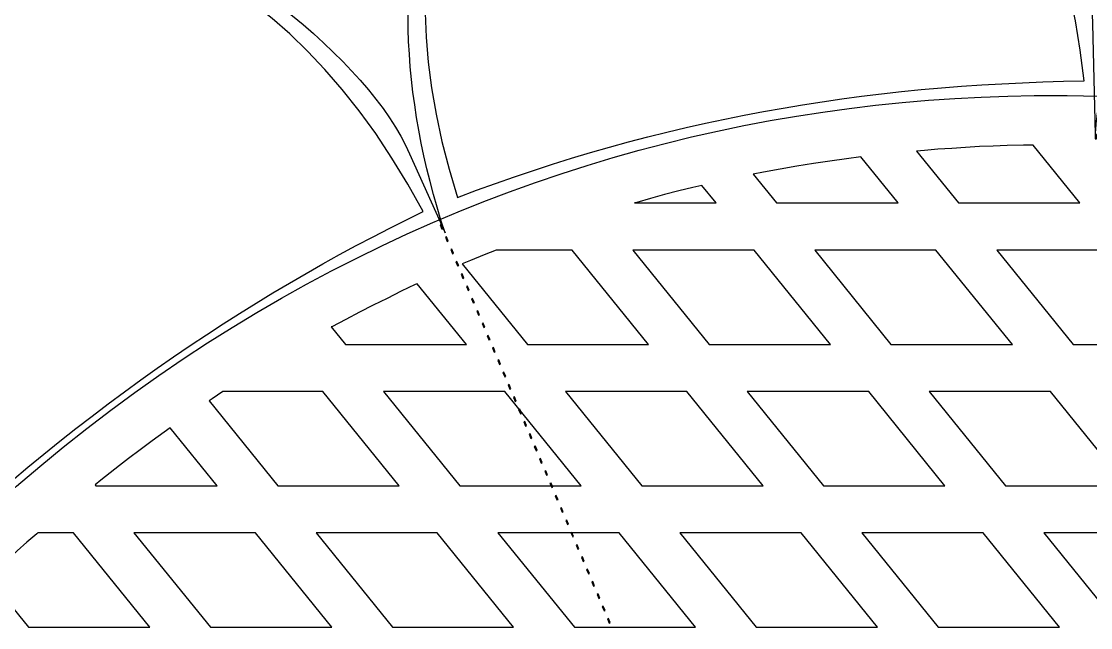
# Model space of a CAD drawing. Header units: centimetres. Extents: x -11 to 11.2, y -5 to 6.1.
# Drawn here: x -5.39 to 0.01, y 0.01 to 3.07 of the extents above; entities that cross this region are included whole.
import ezdxf

# ---------------------------------------------------------------- set-up
doc = ezdxf.new("R2010")
doc.units = ezdxf.units.CM
doc.header["$MEASUREMENT"] = 0
doc.layers.add('Layer 1', color=7, linetype='Continuous')

msp = doc.modelspace()

# ---------------------------------------------------------------- linework, layer by layer
at = {"layer": 'Layer 1', "color": 203, "lineweight": 25}
msp.add_open_spline([(-3.18526, 2.1798), (-4.17597, 5.26934), (-0.38579, 6.13162), (-0.01986, 2.76819), (-0.01986, 2.76819), (-1.13674, 2.7517), (-2.16607, 2.56863), (-3.18526, 2.1798)], degree=3, knots=[0, 0, 0, 0, 0.3333333, 0.3333333, 0.3333333, 0.3333333, 1, 1, 1, 1], dxfattribs=at)
at = {"layer": 'Layer 1', "color": 254, "lineweight": 25}
for points, knots in [([(6.70414, 4.2662), (6.36457, 4.47366), (5.92823, 4.40063), (5.71651, 4.05397), (5.71651, 4.05397), (5.64777, 3.94152), (5.56436, 3.77017), (5.55936, 3.64777), (5.55936, 3.64777), (4.44658, 3.66586), (3.8235, 3.14885), (3.44011, 2.14428), (3.44011, 2.14428), (3.44011, 2.14428), (3.50599, 2.30655), (3.50599, 2.30655), (3.50599, 2.30655), (3.75529, 3.30924), (3.77407, 4.30949), (2.60348, 4.84417), (2.60348, 4.84417), (1.11493, 5.36432), (0.24008, 4.10277), (0.04164, 2.55259), (0.04164, 2.55259), (0.04164, 2.55259), (0.0418, 2.54299), (0.0418, 2.54299), (0.0418, 2.54299), (0.0418, 2.54299), (0.0409, 2.54294), (0.0409, 2.54294), (0.0409, 2.54294), (0.03963, 2.52794), (0.03852, 2.51296), (0.03741, 2.49807), (0.03741, 2.49807), (0.03741, 2.49807), (0.04238, 2.49812), (0.04238, 2.49812), (0.04238, 2.49812), (0.04238, 2.49812), (0.04259, 2.47547), (0.04259, 2.47547), (0.04259, 2.47547), (0.04259, 2.47547), (0.03698, 2.47542), (0.03698, 2.47542), (0.03698, 2.47542), (0.03698, 2.47542), (0.03677, 2.49802), (0.03677, 2.49802), (0.03677, 2.49802), (0.03677, 2.49802), (0.02209, 3.05708), (0.02209, 3.05708), (0.02209, 3.05708), (0.0231, 3.55958), (-0.47951, 4.48932), (-0.93784, 4.71139), (-0.93784, 4.71139), (-1.18615, 4.86347), (-1.48227, 4.96169), (-1.823, 4.98317), (-1.823, 4.98317), (-3.37228, 4.86544), (-3.7012, 3.37391), (-3.24873, 2.00105), (-3.24873, 2.00105), (-3.24873, 2.00105), (-3.42857, 2.39943), (-3.42857, 2.39943), (-3.42857, 2.39943), (-3.62225, 2.86314), (-4.44573, 3.52568), (-4.95426, 3.55293), (-4.95426, 3.55293), (-5.1319, 3.58013), (-5.31822, 3.58132), (-5.51076, 3.55192), (-5.51076, 3.55192), (-5.49523, 3.81148), (-5.61715, 4.06878), (-5.85067, 4.21153), (-5.85067, 4.21153), (-6.19029, 4.41896), (-6.63781, 4.30599), (-6.84953, 3.95933), (-6.84953, 3.95933), (-7.06128, 3.61275), (-6.95751, 3.16299), (-6.61794, 2.95558), (-6.61794, 2.95558), (-6.59556, 2.9419), (-6.57264, 2.92976), (-6.54941, 2.91883), (-6.54941, 2.91883), (-6.69133, 2.68952), (-6.76108, 2.41832), (-6.76891, 2.13347), (-6.76891, 2.13347), (-6.86442, 1.41812), (-6.53367, 0.79362), (-6.13132, 0.27866), (-6.13132, 0.27866), (-6.13132, 0.27866), (-6.1268, 0.27395), (-6.1268, 0.27395), (-6.1268, 0.27395), (-6.1268, 0.27395), (-6.12728, 0.27347), (-6.12728, 0.27347), (-6.12728, 0.27347), (-6.08772, 0.22288), (-6.04738, 0.1734), (-6.00679, 0.12499), (-6.00679, 0.12499), (-6.00679, 0.12499), (-6.36259, 0.46319), (-6.36259, 0.46319), (-6.36259, 0.46319), (-6.71689, 0.81959), (-7.72937, 1.12267), (-8.21065, 0.95603), (-8.21065, 0.95603), (-10.20234, 0.417), (-9.60162, -1.94682), (-7.94776, -2.5851), (-7.94776, -2.5851), (-7.94776, -2.5851), (-4.30815, -4.07547), (-4.30815, -4.07547), (-4.30815, -4.07547), (-4.30815, -4.07547), (-3.25302, -2.57777), (-3.25302, -2.57777), (-3.25302, -2.57777), (-3.25302, -2.57777), (-3.24693, -2.5833), (-3.24693, -2.5833), (-3.24693, -2.5833), (-3.24693, -2.5833), (-3.24926, -2.57941), (-3.24926, -2.57941), (-3.24926, -2.57941), (-3.24926, -2.57941), (-3.23042, -2.56742), (-3.23042, -2.56742), (-3.23042, -2.56742), (-3.23042, -2.56742), (-3.22735, -2.57216), (-3.22735, -2.57216), (-3.22735, -2.57216), (-3.22735, -2.57216), (-3.23643, -2.57798), (-3.23643, -2.57798), (-3.23643, -2.57798), (-3.23643, -2.57798), (-3.22429, -2.59012), (-3.22429, -2.59012), (-3.22429, -2.59012), (-3.22429, -2.59012), (-3.22842, -2.59417), (-3.22842, -2.59417), (-3.22842, -2.59417), (-3.22842, -2.59417), (-3.24146, -2.58107), (-3.24146, -2.58107), (-3.24146, -2.58107), (-3.24146, -2.58107), (-3.2462, -2.58414), (-3.2462, -2.58414), (-3.2462, -2.58414), (-3.2462, -2.58414), (-3.13695, -2.68553), (-3.13695, -2.68553), (-3.13695, -2.68553), (-3.13695, -2.68553), (-3.14872, -2.67381), (-3.14872, -2.67381), (-3.14872, -2.67381), (-3.14872, -2.67381), (-3.14462, -2.66974), (-3.14462, -2.66974), (-3.14462, -2.66974), (-3.14462, -2.66974), (-3.12872, -2.68564), (-3.12872, -2.68564), (-3.12872, -2.68564), (-3.12872, -2.68564), (-3.13264, -2.68966), (-3.13264, -2.68966), (-3.13264, -2.68966), (-3.13264, -2.68966), (-3.09962, -2.72033), (-3.09962, -2.72033), (-3.09962, -2.72033), (-3.09962, -2.72033), (-3.09684, -2.71747), (-3.09684, -2.71747), (-3.09684, -2.71747), (-3.09684, -2.71747), (-3.08083, -2.73348), (-3.08083, -2.73348), (-3.08083, -2.73348), (-3.08083, -2.73348), (-3.083, -2.73565), (-3.083, -2.73565), (-3.083, -2.73565), (-3.083, -2.73565), (-3.04998, -2.76632), (-3.04998, -2.76632), (-3.04998, -2.76632), (-3.04998, -2.76632), (-3.04892, -2.76531), (-3.04892, -2.76531), (-3.04892, -2.76531), (-3.04892, -2.76531), (-3.03304, -2.78121), (-3.03304, -2.78121), (-3.03304, -2.78121), (-3.03304, -2.78121), (-3.03357, -2.78169), (-3.03357, -2.78169), (-3.03357, -2.78169), (-3.03357, -2.78169), (-2.53898, -3.24122), (-2.53898, -3.24122), (-2.53898, -3.24122), (-2.53898, -3.24122), (-2.55438, -3.25633), (-2.55438, -3.25633), (-2.55438, -3.25633), (-2.55438, -3.25633), (-2.49895, -3.31271), (-2.49895, -3.31271), (-2.49895, -3.31271), (-2.49895, -3.31271), (-2.51953, -3.32279), (-2.51953, -3.32279), (-2.51953, -3.32279), (-2.51953, -3.32279), (-2.65026, -3.78327), (-2.65026, -3.78327), (-2.65026, -3.78327), (-2.65026, -3.78327), (-1.77123, -4.68407), (-1.77123, -4.68407), (-1.77123, -4.68407), (-1.77123, -4.68407), (-1.22002, -4.61163), (-1.22002, -4.61163), (-1.22002, -4.61163), (-1.22002, -4.61163), (-1.18523, -4.65661), (-1.18523, -4.65661), (-1.18523, -4.65661), (-1.18523, -4.65661), (-1.1769, -4.6551), (-1.1769, -4.6551), (-1.1769, -4.6551), (-1.1769, -4.6551), (-1.14901, -4.68344), (-1.14901, -4.68344), (-1.14901, -4.68344), (-1.14901, -4.68344), (-1.14385, -4.67839), (-1.14385, -4.67839), (-1.14385, -4.67839), (-1.14385, -4.67839), (-0.71726, -4.98308), (-0.71726, -4.98308), (-0.71726, -4.98308), (-0.71726, -4.98308), (0.22564, -4.8411), (0.22564, -4.8411), (0.22564, -4.8411), (0.22564, -4.8411), (0.47935, -4.38628), (0.47935, -4.38628), (0.47935, -4.38628), (0.47935, -4.38628), (0.49287, -4.39287), (0.49287, -4.39287), (0.49287, -4.39287), (0.49287, -4.39287), (0.50621, -4.36556), (0.50621, -4.36556), (0.50621, -4.36556), (0.50621, -4.36556), (0.54211, -4.35945), (0.54211, -4.35945), (0.54211, -4.35945), (0.54211, -4.35945), (0.55058, -4.33754), (0.55058, -4.33754), (0.55058, -4.33754), (0.55058, -4.33754), (0.56262, -4.3445), (0.56262, -4.3445), (0.56262, -4.3445), (0.56262, -4.3445), (0.56151, -4.33892), (0.56151, -4.33892), (0.56151, -4.33892), (0.56151, -4.33892), (1.07769, -4.20152), (1.07769, -4.20152), (1.07769, -4.20152), (1.07769, -4.20152), (1.6185, -3.11371), (1.6185, -3.11371), (1.6185, -3.11371), (1.6185, -3.11371), (1.40117, -2.70437), (1.40117, -2.70437), (1.40117, -2.70437), (1.40117, -2.70437), (1.38754, -2.64098), (1.38754, -2.64098), (1.38754, -2.64098), (1.38754, -2.64098), (1.39106, -2.63754), (1.39106, -2.63754), (1.39106, -2.63754), (1.39106, -2.63754), (1.38744, -2.63368), (1.38744, -2.63368), (1.38744, -2.63368), (1.38744, -2.63368), (1.38458, -2.6394), (1.38458, -2.6394), (1.38458, -2.6394), (1.38458, -2.6394), (1.37961, -2.63675), (1.37961, -2.63675), (1.37961, -2.63675), (1.37961, -2.63675), (1.38321, -2.62947), (1.38321, -2.62947), (1.38321, -2.62947), (1.38321, -2.62947), (1.36943, -2.61526), (1.36943, -2.61526), (1.36943, -2.61526), (1.36943, -2.61526), (1.36795, -2.61664), (1.36795, -2.61664), (1.36795, -2.61664), (1.36795, -2.61664), (1.35287, -2.60084), (1.35287, -2.60084), (1.35287, -2.60084), (1.35287, -2.60084), (1.35692, -2.59687), (1.35692, -2.59687), (1.35692, -2.59687), (1.35692, -2.59687), (1.36822, -2.60875), (1.36822, -2.60875), (1.36822, -2.60875), (1.36822, -2.60875), (1.37521, -2.59465), (1.37521, -2.59465), (1.37521, -2.59465), (1.37521, -2.59465), (1.37013, -2.59219), (1.37013, -2.59219), (1.37013, -2.59219), (1.37013, -2.59219), (1.83368, -1.71994), (1.83368, -1.71994), (1.83368, -1.71994), (1.83368, -1.71994), (1.84043, -1.7247), (1.84043, -1.7247), (1.84043, -1.7247), (1.84043, -1.7247), (1.84101, -1.72338), (1.84101, -1.72338), (1.84101, -1.72338), (1.84101, -1.72338), (1.84609, -1.72587), (1.84609, -1.72587), (1.84609, -1.72587), (1.84609, -1.72587), (1.84508, -1.72793), (1.84508, -1.72793), (1.84508, -1.72793), (1.84508, -1.72793), (3.29801, -2.75306), (3.29801, -2.75306), (3.29801, -2.75306), (3.29801, -2.75306), (4.26318, -4.29714), (4.26318, -4.29714), (4.26318, -4.29714), (4.26318, -4.29714), (4.29273, -4.28515), (4.29273, -4.28515), (4.29273, -4.28515), (4.29273, -4.28515), (4.30072, -4.30383), (4.30072, -4.30383), (4.30072, -4.30383), (4.30072, -4.30383), (4.71426, -4.64721), (4.71426, -4.64721), (4.71426, -4.64721), (4.71426, -4.64721), (7.34234, -3.54064), (7.34234, -3.54064), (7.34234, -3.54064), (7.34234, -3.54064), (7.39325, -3.00356), (7.39325, -3.00356), (7.39325, -3.00356), (7.39325, -3.00356), (7.37296, -3.01242), (7.37296, -3.01242), (7.37296, -3.01242), (7.37296, -3.01242), (7.37079, -3.00718), (7.37079, -3.00718), (7.37079, -3.00718), (7.37079, -3.00718), (7.39145, -2.99837), (7.39145, -2.99837), (7.39145, -2.99837), (7.39145, -2.99837), (7.39341, -3.00266), (7.39341, -3.00266), (7.39341, -3.00266), (7.39341, -3.00266), (7.3942, -2.99425), (7.3942, -2.99425), (7.3942, -2.99425), (7.3942, -2.99425), (8.2719, -2.61013), (8.2719, -2.61013), (8.2719, -2.61013), (8.73783, -2.42191), (9.62601, -1.48615), (9.67119, -0.90593), (9.67119, -0.90593), (9.85783, 1.38127), (7.51488, 1.58664), (6.06217, 0.02234), (6.06217, 0.02234), (6.06217, 0.02234), (6.36332, 0.33873), (6.36332, 0.33873), (6.36332, 0.33873), (6.98683, 1.22672), (7.1268, 2.21068), (6.62866, 2.94551), (6.62866, 2.94551), (6.72169, 3.0047), (6.80321, 3.08577), (6.86477, 3.18655), (6.86477, 3.18655), (7.13658, 3.59922), (7.04371, 4.05877), (6.70414, 4.2662)], [0, 0, 0, 0, 0.008547, 0.008547, 0.008547, 0.008547, 0.017094, 0.017094, 0.017094, 0.017094, 0.025641, 0.025641, 0.025641, 0.025641, 0.034188, 0.034188, 0.034188, 0.034188, 0.042735, 0.042735, 0.042735, 0.042735, 0.0512821, 0.0512821, 0.0512821, 0.0512821, 0.0598291, 0.0598291, 0.0598291, 0.0598291, 0.0683761, 0.0683761, 0.0683761, 0.0683761, 0.0769231, 0.0769231, 0.0769231, 0.0769231, 0.0854701, 0.0854701, 0.0854701, 0.0854701, 0.0940171, 0.0940171, 0.0940171, 0.0940171, 0.1025641, 0.1025641, 0.1025641, 0.1025641, 0.1111111, 0.1111111, 0.1111111, 0.1111111, 0.1196581, 0.1196581, 0.1196581, 0.1196581, 0.1282051, 0.1282051, 0.1282051, 0.1282051, 0.1367521, 0.1367521, 0.1367521, 0.1367521, 0.1452991, 0.1452991, 0.1452991, 0.1452991, 0.1538462, 0.1538462, 0.1538462, 0.1538462, 0.1623932, 0.1623932, 0.1623932, 0.1623932, 0.1709402, 0.1709402, 0.1709402, 0.1709402, 0.1794872, 0.1794872, 0.1794872, 0.1794872, 0.1880342, 0.1880342, 0.1880342, 0.1880342, 0.1965812, 0.1965812, 0.1965812, 0.1965812, 0.2051282, 0.2051282, 0.2051282, 0.2051282, 0.2136752, 0.2136752, 0.2136752, 0.2136752, 0.2222222, 0.2222222, 0.2222222, 0.2222222, 0.2307692, 0.2307692, 0.2307692, 0.2307692, 0.2393162, 0.2393162, 0.2393162, 0.2393162, 0.2478632, 0.2478632, 0.2478632, 0.2478632, 0.2564103, 0.2564103, 0.2564103, 0.2564103, 0.2649573, 0.2649573, 0.2649573, 0.2649573, 0.2735043, 0.2735043, 0.2735043, 0.2735043, 0.2820513, 0.2820513, 0.2820513, 0.2820513, 0.2905983, 0.2905983, 0.2905983, 0.2905983, 0.2991453, 0.2991453, 0.2991453, 0.2991453, 0.3076923, 0.3076923, 0.3076923, 0.3076923, 0.3162393, 0.3162393, 0.3162393, 0.3162393, 0.3247863, 0.3247863, 0.3247863, 0.3247863, 0.3333333, 0.3333333, 0.3333333, 0.3333333, 0.3418803, 0.3418803, 0.3418803, 0.3418803, 0.3504274, 0.3504274, 0.3504274, 0.3504274, 0.3589744, 0.3589744, 0.3589744, 0.3589744, 0.3675214, 0.3675214, 0.3675214, 0.3675214, 0.3760684, 0.3760684, 0.3760684, 0.3760684, 0.3846154, 0.3846154, 0.3846154, 0.3846154, 0.3931624, 0.3931624, 0.3931624, 0.3931624, 0.4017094, 0.4017094, 0.4017094, 0.4017094, 0.4102564, 0.4102564, 0.4102564, 0.4102564, 0.4188034, 0.4188034, 0.4188034, 0.4188034, 0.4273504, 0.4273504, 0.4273504, 0.4273504, 0.4358974, 0.4358974, 0.4358974, 0.4358974, 0.4444444, 0.4444444, 0.4444444, 0.4444444, 0.4529915, 0.4529915, 0.4529915, 0.4529915, 0.4615385, 0.4615385, 0.4615385, 0.4615385, 0.4700855, 0.4700855, 0.4700855, 0.4700855, 0.4786325, 0.4786325, 0.4786325, 0.4786325, 0.4871795, 0.4871795, 0.4871795, 0.4871795, 0.4957265, 0.4957265, 0.4957265, 0.4957265, 0.5042735, 0.5042735, 0.5042735, 0.5042735, 0.5128205, 0.5128205, 0.5128205, 0.5128205, 0.5213675, 0.5213675, 0.5213675, 0.5213675, 0.5299145, 0.5299145, 0.5299145, 0.5299145, 0.5384615, 0.5384615, 0.5384615, 0.5384615, 0.5470085, 0.5470085, 0.5470085, 0.5470085, 0.5555556, 0.5555556, 0.5555556, 0.5555556, 0.5641026, 0.5641026, 0.5641026, 0.5641026, 0.5726496, 0.5726496, 0.5726496, 0.5726496, 0.5811966, 0.5811966, 0.5811966, 0.5811966, 0.5897436, 0.5897436, 0.5897436, 0.5897436, 0.5982906, 0.5982906, 0.5982906, 0.5982906, 0.6068376, 0.6068376, 0.6068376, 0.6068376, 0.6153846, 0.6153846, 0.6153846, 0.6153846, 0.6239316, 0.6239316, 0.6239316, 0.6239316, 0.6324786, 0.6324786, 0.6324786, 0.6324786, 0.6410256, 0.6410256, 0.6410256, 0.6410256, 0.6495726, 0.6495726, 0.6495726, 0.6495726, 0.6581197, 0.6581197, 0.6581197, 0.6581197, 0.6666667, 0.6666667, 0.6666667, 0.6666667, 0.6752137, 0.6752137, 0.6752137, 0.6752137, 0.6837607, 0.6837607, 0.6837607, 0.6837607, 0.6923077, 0.6923077, 0.6923077, 0.6923077, 0.7008547, 0.7008547, 0.7008547, 0.7008547, 0.7094017, 0.7094017, 0.7094017, 0.7094017, 0.7179487, 0.7179487, 0.7179487, 0.7179487, 0.7264957, 0.7264957, 0.7264957, 0.7264957, 0.7350427, 0.7350427, 0.7350427, 0.7350427, 0.7435897, 0.7435897, 0.7435897, 0.7435897, 0.7521368, 0.7521368, 0.7521368, 0.7521368, 0.7606838, 0.7606838, 0.7606838, 0.7606838, 0.7692308, 0.7692308, 0.7692308, 0.7692308, 0.7777778, 0.7777778, 0.7777778, 0.7777778, 0.7863248, 0.7863248, 0.7863248, 0.7863248, 0.7948718, 0.7948718, 0.7948718, 0.7948718, 0.8034188, 0.8034188, 0.8034188, 0.8034188, 0.8119658, 0.8119658, 0.8119658, 0.8119658, 0.8205128, 0.8205128, 0.8205128, 0.8205128, 0.8290598, 0.8290598, 0.8290598, 0.8290598, 0.8376068, 0.8376068, 0.8376068, 0.8376068, 0.8461538, 0.8461538, 0.8461538, 0.8461538, 0.8547009, 0.8547009, 0.8547009, 0.8547009, 0.8632479, 0.8632479, 0.8632479, 0.8632479, 0.8717949, 0.8717949, 0.8717949, 0.8717949, 0.8803419, 0.8803419, 0.8803419, 0.8803419, 0.8888889, 0.8888889, 0.8888889, 0.8888889, 0.8974359, 0.8974359, 0.8974359, 0.8974359, 0.9059829, 0.9059829, 0.9059829, 0.9059829, 0.9145299, 0.9145299, 0.9145299, 0.9145299, 0.9230769, 0.9230769, 0.9230769, 0.9230769, 0.9316239, 0.9316239, 0.9316239, 0.9316239, 0.9401709, 0.9401709, 0.9401709, 0.9401709, 0.9487179, 0.9487179, 0.9487179, 0.9487179, 0.957265, 0.957265, 0.957265, 0.957265, 0.965812, 0.965812, 0.965812, 0.965812, 0.974359, 0.974359, 0.974359, 0.974359, 0.982906, 0.982906, 0.982906, 0.982906, 1, 1, 1, 1]), ([(-3.26789, 2.04262), (-3.26789, 2.04262), (-3.25903, 2.02193), (-3.25903, 2.02193), (-3.25903, 2.02193), (-3.25903, 2.02193), (-3.26432, 2.01976), (-3.26432, 2.01976), (-3.26432, 2.01976), (-3.26432, 2.01976), (-3.27313, 2.04045), (-3.27313, 2.04045), (-3.27313, 2.04045), (-3.27313, 2.04045), (-3.26789, 2.04262), (-3.26789, 2.04262)], [0, 0, 0, 0, 0.2, 0.2, 0.2, 0.2, 0.4, 0.4, 0.4, 0.4, 0.6, 0.6, 0.6, 0.6, 1, 1, 1, 1]), ([(-3.24151, 1.98047), (-3.24151, 1.98047), (-3.23273, 1.95967), (-3.23273, 1.95967), (-3.23273, 1.95967), (-3.23273, 1.95967), (-3.23781, 1.95739), (-3.23781, 1.95739), (-3.23781, 1.95739), (-3.23781, 1.95739), (-3.24673, 1.97832), (-3.24673, 1.97832), (-3.24673, 1.97832), (-3.24673, 1.97832), (-3.24151, 1.98047), (-3.24151, 1.98047)], [0, 0, 0, 0, 0.2, 0.2, 0.2, 0.2, 0.4, 0.4, 0.4, 0.4, 0.6, 0.6, 0.6, 0.6, 1, 1, 1, 1]), ([(-3.2151, 1.9184), (-3.2151, 1.9184), (-3.20618, 1.89747), (-3.20618, 1.89747), (-3.20618, 1.89747), (-3.20618, 1.89747), (-3.21139, 1.8953), (-3.21139, 1.8953), (-3.21139, 1.8953), (-3.21139, 1.8953), (-3.22015, 1.91612), (-3.22015, 1.91612), (-3.22015, 1.91612), (-3.22015, 1.91612), (-3.2151, 1.9184), (-3.2151, 1.9184)], [0, 0, 0, 0, 0.2, 0.2, 0.2, 0.2, 0.4, 0.4, 0.4, 0.4, 0.6, 0.6, 0.6, 0.6, 1, 1, 1, 1]), ([(-3.18859, 1.85599), (-3.18859, 1.85599), (-3.17978, 1.83533), (-3.17978, 1.83533), (-3.17978, 1.83533), (-3.17978, 1.83533), (-3.18499, 1.83319), (-3.18499, 1.83319), (-3.18499, 1.83319), (-3.18499, 1.83319), (-3.19388, 1.85383), (-3.19388, 1.85383), (-3.19388, 1.85383), (-3.19388, 1.85383), (-3.18859, 1.85599), (-3.18859, 1.85599)], [0, 0, 0, 0, 0.2, 0.2, 0.2, 0.2, 0.4, 0.4, 0.4, 0.4, 0.6, 0.6, 0.6, 0.6, 1, 1, 1, 1]), ([(-3.16219, 1.79389), (-3.16219, 1.79389), (-3.15349, 1.77309), (-3.15349, 1.77309), (-3.15349, 1.77309), (-3.15349, 1.77309), (-3.15854, 1.77081), (-3.15854, 1.77081), (-3.15854, 1.77081), (-3.15854, 1.77081), (-3.16732, 1.79161), (-3.16732, 1.79161), (-3.16732, 1.79161), (-3.16732, 1.79161), (-3.16219, 1.79389), (-3.16219, 1.79389)], [0, 0, 0, 0, 0.2, 0.2, 0.2, 0.2, 0.4, 0.4, 0.4, 0.4, 0.6, 0.6, 0.6, 0.6, 1, 1, 1, 1]), ([(-3.13589, 1.73163), (-3.13589, 1.73163), (-3.12692, 1.71089), (-3.12692, 1.71089), (-3.12692, 1.71089), (-3.12692, 1.71089), (-3.13216, 1.70872), (-3.13216, 1.70872), (-3.13216, 1.70872), (-3.13216, 1.70872), (-3.14102, 1.72936), (-3.14102, 1.72936), (-3.14102, 1.72936), (-3.14102, 1.72936), (-3.13589, 1.73163), (-3.13589, 1.73163)], [0, 0, 0, 0, 0.2, 0.2, 0.2, 0.2, 0.4, 0.4, 0.4, 0.4, 0.6, 0.6, 0.6, 0.6, 1, 1, 1, 1]), ([(-3.10932, 1.66938), (-3.10932, 1.66938), (-3.10051, 1.64874), (-3.10051, 1.64874), (-3.10051, 1.64874), (-3.10051, 1.64874), (-3.10575, 1.64657), (-3.10575, 1.64657), (-3.10575, 1.64657), (-3.10575, 1.64657), (-3.11461, 1.66721), (-3.11461, 1.66721), (-3.11461, 1.66721), (-3.11461, 1.66721), (-3.10932, 1.66938), (-3.10932, 1.66938)], [0, 0, 0, 0, 0.2, 0.2, 0.2, 0.2, 0.4, 0.4, 0.4, 0.4, 0.6, 0.6, 0.6, 0.6, 1, 1, 1, 1]), ([(-3.08294, 1.60728), (-3.08294, 1.60728), (-3.07421, 1.58648), (-3.07421, 1.58648), (-3.07421, 1.58648), (-3.07421, 1.58648), (-3.07929, 1.5842), (-3.07929, 1.5842), (-3.07929, 1.5842), (-3.07929, 1.5842), (-3.08805, 1.605), (-3.08805, 1.605), (-3.08805, 1.605), (-3.08805, 1.605), (-3.08294, 1.60728), (-3.08294, 1.60728)], [0, 0, 0, 0, 0.2, 0.2, 0.2, 0.2, 0.4, 0.4, 0.4, 0.4, 0.6, 0.6, 0.6, 0.6, 1, 1, 1, 1]), ([(-3.05664, 1.54502), (-3.05664, 1.54502), (-3.04767, 1.52428), (-3.04767, 1.52428), (-3.04767, 1.52428), (-3.04767, 1.52428), (-3.05288, 1.52211), (-3.05288, 1.52211), (-3.05288, 1.52211), (-3.05288, 1.52211), (-3.06169, 1.54277), (-3.06169, 1.54277), (-3.06169, 1.54277), (-3.06169, 1.54277), (-3.05664, 1.54502), (-3.05664, 1.54502)], [0, 0, 0, 0, 0.2, 0.2, 0.2, 0.2, 0.4, 0.4, 0.4, 0.4, 0.6, 0.6, 0.6, 0.6, 1, 1, 1, 1]), ([(-3.03008, 1.48277), (-3.03008, 1.48277), (-3.02138, 1.46197), (-3.02138, 1.46197), (-3.02138, 1.46197), (-3.02138, 1.46197), (-3.02659, 1.4598), (-3.02659, 1.4598), (-3.02659, 1.4598), (-3.02659, 1.4598), (-3.03532, 1.48062), (-3.03532, 1.48062), (-3.03532, 1.48062), (-3.03532, 1.48062), (-3.03008, 1.48277), (-3.03008, 1.48277)], [0, 0, 0, 0, 0.2, 0.2, 0.2, 0.2, 0.4, 0.4, 0.4, 0.4, 0.6, 0.6, 0.6, 0.6, 1, 1, 1, 1]), ([(-3.00367, 1.42069), (-3.00367, 1.42069), (-2.99497, 1.39987), (-2.99497, 1.39987), (-2.99497, 1.39987), (-2.99497, 1.39987), (-3.00005, 1.39759), (-3.00005, 1.39759), (-3.00005, 1.39759), (-3.00005, 1.39759), (-3.00886, 1.41825), (-3.00886, 1.41825), (-3.00886, 1.41825), (-3.00886, 1.41825), (-3.00367, 1.42069), (-3.00367, 1.42069)], [0, 0, 0, 0, 0.2, 0.2, 0.2, 0.2, 0.4, 0.4, 0.4, 0.4, 0.6, 0.6, 0.6, 0.6, 1, 1, 1, 1]), ([(-2.97722, 1.35833), (-2.97722, 1.35833), (-2.96841, 1.33767), (-2.96841, 1.33767), (-2.96841, 1.33767), (-2.96841, 1.33767), (-2.97365, 1.33553), (-2.97365, 1.33553), (-2.97365, 1.33553), (-2.97365, 1.33553), (-2.98246, 1.35617), (-2.98246, 1.35617), (-2.98246, 1.35617), (-2.98246, 1.35617), (-2.97722, 1.35833), (-2.97722, 1.35833)], [0, 0, 0, 0, 0.2, 0.2, 0.2, 0.2, 0.4, 0.4, 0.4, 0.4, 0.6, 0.6, 0.6, 0.6, 1, 1, 1, 1]), ([(-2.95084, 1.29618), (-2.95084, 1.29618), (-2.94211, 1.27538), (-2.94211, 1.27538), (-2.94211, 1.27538), (-2.94211, 1.27538), (-2.94735, 1.27321), (-2.94735, 1.27321), (-2.94735, 1.27321), (-2.94735, 1.27321), (-2.95605, 1.29401), (-2.95605, 1.29401), (-2.95605, 1.29401), (-2.95605, 1.29401), (-2.95084, 1.29618), (-2.95084, 1.29618)], [0, 0, 0, 0, 0.2, 0.2, 0.2, 0.2, 0.4, 0.4, 0.4, 0.4, 0.6, 0.6, 0.6, 0.6, 1, 1, 1, 1]), ([(-2.92454, 1.23392), (-2.92454, 1.23392), (-2.9157, 1.21328), (-2.9157, 1.21328), (-2.9157, 1.21328), (-2.9157, 1.21328), (-2.92078, 1.211), (-2.92078, 1.211), (-2.92078, 1.211), (-2.92078, 1.211), (-2.92959, 1.23164), (-2.92959, 1.23164), (-2.92959, 1.23164), (-2.92959, 1.23164), (-2.92454, 1.23392), (-2.92454, 1.23392)], [0, 0, 0, 0, 0.2, 0.2, 0.2, 0.2, 0.4, 0.4, 0.4, 0.4, 0.6, 0.6, 0.6, 0.6, 1, 1, 1, 1]), ([(-2.89797, 1.17172), (-2.89797, 1.17172), (-2.88916, 1.15103), (-2.88916, 1.15103), (-2.88916, 1.15103), (-2.88916, 1.15103), (-2.89437, 1.14886), (-2.89437, 1.14886), (-2.89437, 1.14886), (-2.89437, 1.14886), (-2.90318, 1.16955), (-2.90318, 1.16955), (-2.90318, 1.16955), (-2.90318, 1.16955), (-2.89797, 1.17172), (-2.89797, 1.17172)], [0, 0, 0, 0, 0.2, 0.2, 0.2, 0.2, 0.4, 0.4, 0.4, 0.4, 0.6, 0.6, 0.6, 0.6, 1, 1, 1, 1]), ([(-2.87157, 1.10957), (-2.87157, 1.10957), (-2.86281, 1.08877), (-2.86281, 1.08877), (-2.86281, 1.08877), (-2.86281, 1.08877), (-2.86808, 1.0866), (-2.86808, 1.0866), (-2.86808, 1.0866), (-2.86808, 1.0866), (-2.87681, 1.1074), (-2.87681, 1.1074), (-2.87681, 1.1074), (-2.87681, 1.1074), (-2.87157, 1.10957), (-2.87157, 1.10957)], [0, 0, 0, 0, 0.2, 0.2, 0.2, 0.2, 0.4, 0.4, 0.4, 0.4, 0.6, 0.6, 0.6, 0.6, 1, 1, 1, 1]), ([(-2.84527, 1.04731), (-2.84527, 1.04731), (-2.83641, 1.02667), (-2.83641, 1.02667), (-2.83641, 1.02667), (-2.83641, 1.02667), (-2.84154, 1.02439), (-2.84154, 1.02439), (-2.84154, 1.02439), (-2.84154, 1.02439), (-2.85035, 1.04505), (-2.85035, 1.04505), (-2.85035, 1.04505), (-2.85035, 1.04505), (-2.84527, 1.04731), (-2.84527, 1.04731)], [0, 0, 0, 0, 0.2, 0.2, 0.2, 0.2, 0.4, 0.4, 0.4, 0.4, 0.6, 0.6, 0.6, 0.6, 1, 1, 1, 1]), ([(-2.8187, 0.98514), (-2.8187, 0.98514), (-2.80994, 0.96432), (-2.80994, 0.96432), (-2.80994, 0.96432), (-2.80994, 0.96432), (-2.81523, 0.96215), (-2.81523, 0.96215), (-2.81523, 0.96215), (-2.81523, 0.96215), (-2.82393, 0.98297), (-2.82393, 0.98297), (-2.82393, 0.98297), (-2.82393, 0.98297), (-2.8187, 0.98514), (-2.8187, 0.98514)], [0, 0, 0, 0, 0.2, 0.2, 0.2, 0.2, 0.4, 0.4, 0.4, 0.4, 0.6, 0.6, 0.6, 0.6, 1, 1, 1, 1]), ([(-2.79243, 0.92283), (-2.79243, 0.92283), (-2.78354, 0.90217), (-2.78354, 0.90217), (-2.78354, 0.90217), (-2.78354, 0.90217), (-2.78883, 0.90003), (-2.78883, 0.90003), (-2.78883, 0.90003), (-2.78883, 0.90003), (-2.79764, 0.92067), (-2.79764, 0.92067), (-2.79764, 0.92067), (-2.79764, 0.92067), (-2.79243, 0.92283), (-2.79243, 0.92283)], [0, 0, 0, 0, 0.2, 0.2, 0.2, 0.2, 0.4, 0.4, 0.4, 0.4, 0.6, 0.6, 0.6, 0.6, 1, 1, 1, 1]), ([(-2.76603, 0.86073), (-2.76603, 0.86073), (-2.75717, 0.84007), (-2.75717, 0.84007), (-2.75717, 0.84007), (-2.75717, 0.84007), (-2.76228, 0.83782), (-2.76228, 0.83782), (-2.76228, 0.83782), (-2.76228, 0.83782), (-2.77109, 0.85846), (-2.77109, 0.85846), (-2.77109, 0.85846), (-2.77109, 0.85846), (-2.76603, 0.86073), (-2.76603, 0.86073)], [0, 0, 0, 0, 0.2, 0.2, 0.2, 0.2, 0.4, 0.4, 0.4, 0.4, 0.6, 0.6, 0.6, 0.6, 1, 1, 1, 1]), ([(-2.73946, 0.79853), (-2.73946, 0.79853), (-2.7307, 0.77768), (-2.7307, 0.77768), (-2.7307, 0.77768), (-2.7307, 0.77768), (-2.73591, 0.77556), (-2.73591, 0.77556), (-2.73591, 0.77556), (-2.73591, 0.77556), (-2.74469, 0.79636), (-2.74469, 0.79636), (-2.74469, 0.79636), (-2.74469, 0.79636), (-2.73946, 0.79853), (-2.73946, 0.79853)], [0, 0, 0, 0, 0.2, 0.2, 0.2, 0.2, 0.4, 0.4, 0.4, 0.4, 0.6, 0.6, 0.6, 0.6, 1, 1, 1, 1]), ([(-2.71311, 0.73622), (-2.71311, 0.73622), (-2.7043, 0.71558), (-2.7043, 0.71558), (-2.7043, 0.71558), (-2.7043, 0.71558), (-2.70951, 0.71341), (-2.70951, 0.71341), (-2.70951, 0.71341), (-2.70951, 0.71341), (-2.7184, 0.73405), (-2.7184, 0.73405), (-2.7184, 0.73405), (-2.7184, 0.73405), (-2.71311, 0.73622), (-2.71311, 0.73622)], [0, 0, 0, 0, 0.2, 0.2, 0.2, 0.2, 0.4, 0.4, 0.4, 0.4, 0.6, 0.6, 0.6, 0.6, 1, 1, 1, 1]), ([(-2.6867, 0.67412), (-2.6867, 0.67412), (-2.67789, 0.65343), (-2.67789, 0.65343), (-2.67789, 0.65343), (-2.67789, 0.65343), (-2.68308, 0.65105), (-2.68308, 0.65105), (-2.68308, 0.65105), (-2.68308, 0.65105), (-2.69184, 0.67185), (-2.69184, 0.67185), (-2.69184, 0.67185), (-2.69184, 0.67185), (-2.6867, 0.67412), (-2.6867, 0.67412)], [0, 0, 0, 0, 0.2, 0.2, 0.2, 0.2, 0.4, 0.4, 0.4, 0.4, 0.6, 0.6, 0.6, 0.6, 1, 1, 1, 1]), ([(-2.66022, 0.61186), (-2.66022, 0.61186), (-2.65144, 0.59106), (-2.65144, 0.59106), (-2.65144, 0.59106), (-2.65144, 0.59106), (-2.65668, 0.58889), (-2.65668, 0.58889), (-2.65668, 0.58889), (-2.65668, 0.58889), (-2.66544, 0.60974), (-2.66544, 0.60974), (-2.66544, 0.60974), (-2.66544, 0.60974), (-2.66022, 0.61186), (-2.66022, 0.61186)], [0, 0, 0, 0, 0.2, 0.2, 0.2, 0.2, 0.4, 0.4, 0.4, 0.4, 0.6, 0.6, 0.6, 0.6, 1, 1, 1, 1]), ([(-2.63387, 0.54961), (-2.63387, 0.54961), (-2.62503, 0.52897), (-2.62503, 0.52897), (-2.62503, 0.52897), (-2.62503, 0.52897), (-2.63027, 0.5268), (-2.63027, 0.5268), (-2.63027, 0.5268), (-2.63027, 0.5268), (-2.63913, 0.54746), (-2.63913, 0.54746), (-2.63913, 0.54746), (-2.63913, 0.54746), (-2.63387, 0.54961), (-2.63387, 0.54961)], [0, 0, 0, 0, 0.2, 0.2, 0.2, 0.2, 0.4, 0.4, 0.4, 0.4, 0.6, 0.6, 0.6, 0.6, 1, 1, 1, 1]), ([(-2.60746, 0.48753), (-2.60746, 0.48753), (-2.59876, 0.46671), (-2.59876, 0.46671), (-2.59876, 0.46671), (-2.59876, 0.46671), (-2.60381, 0.46443), (-2.60381, 0.46443), (-2.60381, 0.46443), (-2.60381, 0.46443), (-2.61257, 0.48525), (-2.61257, 0.48525), (-2.61257, 0.48525), (-2.61257, 0.48525), (-2.60746, 0.48753), (-2.60746, 0.48753)], [0, 0, 0, 0, 0.2, 0.2, 0.2, 0.2, 0.4, 0.4, 0.4, 0.4, 0.6, 0.6, 0.6, 0.6, 1, 1, 1, 1]), ([(-2.581, 0.42517), (-2.581, 0.42517), (-2.57219, 0.40445), (-2.57219, 0.40445), (-2.57219, 0.40445), (-2.57219, 0.40445), (-2.5774, 0.40231), (-2.5774, 0.40231), (-2.5774, 0.40231), (-2.5774, 0.40231), (-2.58624, 0.423), (-2.58624, 0.423), (-2.58624, 0.423), (-2.58624, 0.423), (-2.581, 0.42517), (-2.581, 0.42517)], [0, 0, 0, 0, 0.2, 0.2, 0.2, 0.2, 0.4, 0.4, 0.4, 0.4, 0.6, 0.6, 0.6, 0.6, 1, 1, 1, 1]), ([(-2.5546, 0.36302), (-2.5546, 0.36302), (-2.54579, 0.34236), (-2.54579, 0.34236), (-2.54579, 0.34236), (-2.54579, 0.34236), (-2.55087, 0.34011), (-2.55087, 0.34011), (-2.55087, 0.34011), (-2.55087, 0.34011), (-2.55984, 0.36085), (-2.55984, 0.36085), (-2.55984, 0.36085), (-2.55984, 0.36085), (-2.5546, 0.36302), (-2.5546, 0.36302)], [0, 0, 0, 0, 0.2, 0.2, 0.2, 0.2, 0.4, 0.4, 0.4, 0.4, 0.6, 0.6, 0.6, 0.6, 1, 1, 1, 1]), ([(-2.52819, 0.30092), (-2.52819, 0.30092), (-2.51949, 0.28007), (-2.51949, 0.28007), (-2.51949, 0.28007), (-2.51949, 0.28007), (-2.52457, 0.27785), (-2.52457, 0.27785), (-2.52457, 0.27785), (-2.52457, 0.27785), (-2.53333, 0.29865), (-2.53333, 0.29865), (-2.53333, 0.29865), (-2.53333, 0.29865), (-2.52819, 0.30092), (-2.52819, 0.30092)], [0, 0, 0, 0, 0.2, 0.2, 0.2, 0.2, 0.4, 0.4, 0.4, 0.4, 0.6, 0.6, 0.6, 0.6, 1, 1, 1, 1]), ([(-2.50176, 0.23851), (-2.50176, 0.23851), (-2.49292, 0.21787), (-2.49292, 0.21787), (-2.49292, 0.21787), (-2.49292, 0.21787), (-2.49816, 0.2157), (-2.49816, 0.2157), (-2.49816, 0.2157), (-2.49816, 0.2157), (-2.50697, 0.23639), (-2.50697, 0.23639), (-2.50697, 0.23639), (-2.50697, 0.23639), (-2.50176, 0.23851), (-2.50176, 0.23851)], [0, 0, 0, 0, 0.2, 0.2, 0.2, 0.2, 0.4, 0.4, 0.4, 0.4, 0.6, 0.6, 0.6, 0.6, 1, 1, 1, 1]), ([(-2.47535, 0.17641), (-2.47535, 0.17641), (-2.46662, 0.15561), (-2.46662, 0.15561), (-2.46662, 0.15561), (-2.46662, 0.15561), (-2.4717, 0.15333), (-2.4717, 0.15333), (-2.4717, 0.15333), (-2.4717, 0.15333), (-2.48056, 0.17423), (-2.48056, 0.17423), (-2.48056, 0.17423), (-2.48056, 0.17423), (-2.47535, 0.17641), (-2.47535, 0.17641)], [0, 0, 0, 0, 0.2, 0.2, 0.2, 0.2, 0.4, 0.4, 0.4, 0.4, 0.6, 0.6, 0.6, 0.6, 1, 1, 1, 1]), ([(-2.44895, 0.11426), (-2.44895, 0.11426), (-2.44025, 0.09346), (-2.44025, 0.09346), (-2.44025, 0.09346), (-2.44025, 0.09346), (-2.4453, 0.09124), (-2.4453, 0.09124), (-2.4453, 0.09124), (-2.4453, 0.09124), (-2.45403, 0.11204), (-2.45403, 0.11204), (-2.45403, 0.11204), (-2.45403, 0.11204), (-2.44895, 0.11426), (-2.44895, 0.11426)], [0, 0, 0, 0, 0.2, 0.2, 0.2, 0.2, 0.4, 0.4, 0.4, 0.4, 0.6, 0.6, 0.6, 0.6, 1, 1, 1, 1]), ([(-2.42249, 0.0519), (-2.42249, 0.0519), (-2.41368, 0.03126), (-2.41368, 0.03126), (-2.41368, 0.03126), (-2.41368, 0.03126), (-2.41889, 0.02909), (-2.41889, 0.02909), (-2.41889, 0.02909), (-2.41889, 0.02909), (-2.42773, 0.04975), (-2.42773, 0.04975), (-2.42773, 0.04975), (-2.42773, 0.04975), (-2.42249, 0.0519), (-2.42249, 0.0519)], [0, 0, 0, 0, 0.2, 0.2, 0.2, 0.2, 0.4, 0.4, 0.4, 0.4, 0.6, 0.6, 0.6, 0.6, 1, 1, 1, 1])]:
    msp.add_open_spline(points, degree=3, knots=knots, dxfattribs=at)
at = {"layer": 'Layer 1', "color": 216, "lineweight": 25}
msp.add_open_spline([(-5.98509, 0.24635), (-8.14496, 2.67483), (-5.00534, 5.16447), (-3.35838, 2.10816), (-3.35838, 2.10816), (-4.26154, 1.6727), (-5.16532, 1.05345), (-5.98509, 0.24635)], degree=3, knots=[0, 0, 0, 0, 0.3333333, 0.3333333, 0.3333333, 0.3333333, 1, 1, 1, 1], dxfattribs=at)
at = {"layer": 'Layer 1', "color": 9, "lineweight": 25}
for points, knots in [([(-0.27202, 2.6941), (-3.12005, 2.66064), (-6.00252, 1.15401), (-7.94493, -2.58268), (-7.94493, -2.58268), (-7.94493, -2.58268), (-4.30608, -4.07261), (-4.30608, -4.07261), (-4.30608, -4.07261), (-4.30608, -4.07261), (-3.25601, -2.57523), (-3.25601, -2.57523), (-3.25601, -2.57523), (-3.25601, -2.57523), (-1.71977, -1.61694), (-1.71977, -1.61694), (-1.71977, -1.61694), (-1.71977, -1.61694), (0.08353, -1.27877), (0.08353, -1.27877), (0.08353, -1.27877), (0.08353, -1.27877), (1.84549, -1.72277), (1.84549, -1.72277), (1.84549, -1.72277), (1.84549, -1.72277), (3.31062, -2.73728), (3.31062, -2.73728), (3.31062, -2.73728), (3.31062, -2.73728), (4.26891, -4.30824), (4.26891, -4.30824), (4.26891, -4.30824), (4.26891, -4.30824), (4.30281, -4.29336), (4.30281, -4.29336), (4.30281, -4.29336), (4.30281, -4.29336), (4.73855, -4.65551), (4.73855, -4.65551), (4.73855, -4.65551), (4.73855, -4.65551), (7.32154, -3.53351), (7.32154, -3.53351), (7.32154, -3.53351), (7.32154, -3.53351), (7.40174, -2.96879), (7.40174, -2.96879), (7.40174, -2.96879), (7.40174, -2.96879), (8.32778, -2.57274), (8.32778, -2.57274), (8.32778, -2.57274), (6.76958, 0.49215), (3.27554, 2.73578), (-0.27202, 2.6941)], [0, 0, 0, 0, 0.0666667, 0.0666667, 0.0666667, 0.0666667, 0.1333333, 0.1333333, 0.1333333, 0.1333333, 0.2, 0.2, 0.2, 0.2, 0.2666667, 0.2666667, 0.2666667, 0.2666667, 0.3333333, 0.3333333, 0.3333333, 0.3333333, 0.4, 0.4, 0.4, 0.4, 0.4666667, 0.4666667, 0.4666667, 0.4666667, 0.5333333, 0.5333333, 0.5333333, 0.5333333, 0.6, 0.6, 0.6, 0.6, 0.6666667, 0.6666667, 0.6666667, 0.6666667, 0.7333333, 0.7333333, 0.7333333, 0.7333333, 0.8, 0.8, 0.8, 0.8, 0.8666667, 0.8666667, 0.8666667, 0.8666667, 1, 1, 1, 1]), ([(-0.27698, 2.44357), (-0.27698, 2.44357), (-0.04134, 2.1517), (-0.04134, 2.1517), (-0.04134, 2.1517), (-0.04134, 2.1517), (-0.65402, 2.1517), (-0.65402, 2.1517), (-0.65402, 2.1517), (-0.65402, 2.1517), (-0.86651, 2.4138), (-0.86651, 2.4138), (-0.86651, 2.4138), (-0.86651, 2.4138), (-0.82682, 2.41711), (-0.82682, 2.41711), (-0.82682, 2.41711), (-0.82682, 2.41711), (-0.75819, 2.4229), (-0.75819, 2.4229), (-0.75819, 2.4229), (-0.75819, 2.4229), (-0.68791, 2.42703), (-0.68791, 2.42703), (-0.68791, 2.42703), (-0.68791, 2.42703), (-0.61846, 2.43199), (-0.61846, 2.43199), (-0.61846, 2.43199), (-0.61846, 2.43199), (-0.54901, 2.43612), (-0.54901, 2.43612), (-0.54901, 2.43612), (-0.54901, 2.43612), (-0.47873, 2.4386), (-0.47873, 2.4386), (-0.47873, 2.4386), (-0.47873, 2.4386), (-0.40928, 2.44191), (-0.40928, 2.44191), (-0.40928, 2.44191), (-0.40928, 2.44191), (-0.32577, 2.44274), (-0.32577, 2.44274), (-0.32577, 2.44274), (-0.32577, 2.44274), (-0.27698, 2.44357), (-0.27698, 2.44357)], [0, 0, 0, 0, 0.0769231, 0.0769231, 0.0769231, 0.0769231, 0.1538462, 0.1538462, 0.1538462, 0.1538462, 0.2307692, 0.2307692, 0.2307692, 0.2307692, 0.3076923, 0.3076923, 0.3076923, 0.3076923, 0.3846154, 0.3846154, 0.3846154, 0.3846154, 0.4615385, 0.4615385, 0.4615385, 0.4615385, 0.5384615, 0.5384615, 0.5384615, 0.5384615, 0.6153846, 0.6153846, 0.6153846, 0.6153846, 0.6923077, 0.6923077, 0.6923077, 0.6923077, 0.7692308, 0.7692308, 0.7692308, 0.7692308, 0.8461538, 0.8461538, 0.8461538, 0.8461538, 1, 1, 1, 1]), ([(-1.14845, 2.38404), (-1.14845, 2.38404), (-0.95993, 2.1517), (-0.95993, 2.1517), (-0.95993, 2.1517), (-0.95993, 2.1517), (-1.57426, 2.1517), (-1.57426, 2.1517), (-1.57426, 2.1517), (-1.57426, 2.1517), (-1.69167, 2.29722), (-1.69167, 2.29722), (-1.69167, 2.29722), (-1.69167, 2.29722), (-1.63958, 2.30714), (-1.63958, 2.30714), (-1.63958, 2.30714), (-1.63958, 2.30714), (-1.55524, 2.32285), (-1.55524, 2.32285), (-1.55524, 2.32285), (-1.55524, 2.32285), (-1.47173, 2.33773), (-1.47173, 2.33773), (-1.47173, 2.33773), (-1.47173, 2.33773), (-1.38739, 2.35096), (-1.38739, 2.35096), (-1.38739, 2.35096), (-1.38739, 2.35096), (-1.30388, 2.36336), (-1.30388, 2.36336), (-1.30388, 2.36336), (-1.30388, 2.36336), (-1.21954, 2.37494), (-1.21954, 2.37494), (-1.21954, 2.37494), (-1.21954, 2.37494), (-1.14845, 2.38404), (-1.14845, 2.38404)], [0, 0, 0, 0, 0.0909091, 0.0909091, 0.0909091, 0.0909091, 0.1818182, 0.1818182, 0.1818182, 0.1818182, 0.2727273, 0.2727273, 0.2727273, 0.2727273, 0.3636364, 0.3636364, 0.3636364, 0.3636364, 0.4545455, 0.4545455, 0.4545455, 0.4545455, 0.5454545, 0.5454545, 0.5454545, 0.5454545, 0.6363636, 0.6363636, 0.6363636, 0.6363636, 0.7272727, 0.7272727, 0.7272727, 0.7272727, 0.8181818, 0.8181818, 0.8181818, 0.8181818, 1, 1, 1, 1]), ([(-1.95129, 2.24017), (-1.95129, 2.24017), (-1.87936, 2.1517), (-1.87936, 2.1517), (-1.87936, 2.1517), (-1.87936, 2.1517), (-2.29112, 2.1517), (-2.29112, 2.1517), (-2.29112, 2.1517), (-2.29112, 2.1517), (-2.28037, 2.15418), (-2.28037, 2.15418), (-2.28037, 2.15418), (-2.28037, 2.15418), (-2.21009, 2.17485), (-2.21009, 2.17485), (-2.21009, 2.17485), (-2.21009, 2.17485), (-2.13898, 2.19387), (-2.13898, 2.19387), (-2.13898, 2.19387), (-2.13898, 2.19387), (-2.06787, 2.21206), (-2.06787, 2.21206), (-2.06787, 2.21206), (-2.06787, 2.21206), (-1.99676, 2.22942), (-1.99676, 2.22942), (-1.99676, 2.22942), (-1.99676, 2.22942), (-1.95129, 2.24017), (-1.95129, 2.24017)], [0, 0, 0, 0, 0.1111111, 0.1111111, 0.1111111, 0.1111111, 0.2222222, 0.2222222, 0.2222222, 0.2222222, 0.3333333, 0.3333333, 0.3333333, 0.3333333, 0.4444444, 0.4444444, 0.4444444, 0.4444444, 0.5555556, 0.5555556, 0.5555556, 0.5555556, 0.6666667, 0.6666667, 0.6666667, 0.6666667, 0.7777778, 0.7777778, 0.7777778, 0.7777778, 1, 1, 1, 1]), ([(-2.99061, 1.91358), (-2.99061, 1.91358), (-2.60614, 1.91358), (-2.60614, 1.91358), (-2.60614, 1.91358), (-2.60614, 1.91358), (-2.22001, 1.4365), (-2.22001, 1.4365), (-2.22001, 1.4365), (-2.22001, 1.4365), (-2.83269, 1.4365), (-2.83269, 1.4365), (-2.83269, 1.4365), (-2.83269, 1.4365), (-3.16259, 1.8433), (-3.16259, 1.8433), (-3.16259, 1.8433), (-3.16259, 1.8433), (-3.12042, 1.86149), (-3.12042, 1.86149), (-3.12042, 1.86149), (-3.12042, 1.86149), (-3.05097, 1.8896), (-3.05097, 1.8896), (-3.05097, 1.8896), (-3.05097, 1.8896), (-2.99061, 1.91358), (-2.99061, 1.91358)], [0, 0, 0, 0, 0.125, 0.125, 0.125, 0.125, 0.25, 0.25, 0.25, 0.25, 0.375, 0.375, 0.375, 0.375, 0.5, 0.5, 0.5, 0.5, 0.625, 0.625, 0.625, 0.625, 0.75, 0.75, 0.75, 0.75, 1, 1, 1, 1]), ([(-2.30021, 1.91358), (-2.30021, 1.91358), (-1.68671, 1.91358), (-1.68671, 1.91358), (-1.68671, 1.91358), (-1.68671, 1.91358), (-1.30058, 1.4365), (-1.30058, 1.4365), (-1.30058, 1.4365), (-1.30058, 1.4365), (-1.91408, 1.4365), (-1.91408, 1.4365), (-1.91408, 1.4365), (-1.91408, 1.4365), (-2.30021, 1.91358), (-2.30021, 1.91358)], [0, 0, 0, 0, 0.2, 0.2, 0.2, 0.2, 0.4, 0.4, 0.4, 0.4, 0.6, 0.6, 0.6, 0.6, 1, 1, 1, 1]), ([(-1.38079, 1.91358), (-1.38079, 1.91358), (-0.76811, 1.91358), (-0.76811, 1.91358), (-0.76811, 1.91358), (-0.76811, 1.91358), (-0.38198, 1.4365), (-0.38198, 1.4365), (-0.38198, 1.4365), (-0.38198, 1.4365), (-0.99548, 1.4365), (-0.99548, 1.4365), (-0.99548, 1.4365), (-0.99548, 1.4365), (-1.38079, 1.91358), (-1.38079, 1.91358)], [0, 0, 0, 0, 0.2, 0.2, 0.2, 0.2, 0.4, 0.4, 0.4, 0.4, 0.6, 0.6, 0.6, 0.6, 1, 1, 1, 1]), ([(-0.46136, 1.91358), (-0.46136, 1.91358), (0.15132, 1.91358), (0.15132, 1.91358), (0.15132, 1.91358), (0.15132, 1.91358), (0.53745, 1.4365), (0.53745, 1.4365), (0.53745, 1.4365), (0.53745, 1.4365), (-0.07523, 1.4365), (-0.07523, 1.4365), (-0.07523, 1.4365), (-0.07523, 1.4365), (-0.46136, 1.91358), (-0.46136, 1.91358)], [0, 0, 0, 0, 0.2, 0.2, 0.2, 0.2, 0.4, 0.4, 0.4, 0.4, 0.6, 0.6, 0.6, 0.6, 1, 1, 1, 1]), ([(-3.38914, 1.74325), (-3.38914, 1.74325), (-3.14027, 1.4365), (-3.14027, 1.4365), (-3.14027, 1.4365), (-3.14027, 1.4365), (-3.75212, 1.4365), (-3.75212, 1.4365), (-3.75212, 1.4365), (-3.75212, 1.4365), (-3.82323, 1.52497), (-3.82323, 1.52497), (-3.82323, 1.52497), (-3.82323, 1.52497), (-3.82075, 1.52662), (-3.82075, 1.52662), (-3.82075, 1.52662), (-3.82075, 1.52662), (-3.75047, 1.563), (-3.75047, 1.563), (-3.75047, 1.563), (-3.75047, 1.563), (-3.68102, 1.59938), (-3.68102, 1.59938), (-3.68102, 1.59938), (-3.68102, 1.59938), (-3.61157, 1.63493), (-3.61157, 1.63493), (-3.61157, 1.63493), (-3.61157, 1.63493), (-3.54046, 1.66966), (-3.54046, 1.66966), (-3.54046, 1.66966), (-3.54046, 1.66966), (-3.47018, 1.70521), (-3.47018, 1.70521), (-3.47018, 1.70521), (-3.47018, 1.70521), (-3.39907, 1.73911), (-3.39907, 1.73911), (-3.39907, 1.73911), (-3.39907, 1.73911), (-3.38914, 1.74325), (-3.38914, 1.74325)], [0, 0, 0, 0, 0.0833333, 0.0833333, 0.0833333, 0.0833333, 0.1666667, 0.1666667, 0.1666667, 0.1666667, 0.25, 0.25, 0.25, 0.25, 0.3333333, 0.3333333, 0.3333333, 0.3333333, 0.4166667, 0.4166667, 0.4166667, 0.4166667, 0.5, 0.5, 0.5, 0.5, 0.5833333, 0.5833333, 0.5833333, 0.5833333, 0.6666667, 0.6666667, 0.6666667, 0.6666667, 0.75, 0.75, 0.75, 0.75, 0.8333333, 0.8333333, 0.8333333, 0.8333333, 1, 1, 1, 1]), ([(-4.3714, 1.19838), (-4.3714, 1.19838), (-3.86621, 1.19838), (-3.86621, 1.19838), (-3.86621, 1.19838), (-3.86621, 1.19838), (-3.48008, 0.72296), (-3.48008, 0.72296), (-3.48008, 0.72296), (-3.48008, 0.72296), (-4.09358, 0.72296), (-4.09358, 0.72296), (-4.09358, 0.72296), (-4.09358, 0.72296), (-4.44085, 1.15208), (-4.44085, 1.15208), (-4.44085, 1.15208), (-4.44085, 1.15208), (-4.42514, 1.16283), (-4.42514, 1.16283), (-4.42514, 1.16283), (-4.42514, 1.16283), (-4.3714, 1.19838), (-4.3714, 1.19838)], [0, 0, 0, 0, 0.1428571, 0.1428571, 0.1428571, 0.1428571, 0.2857143, 0.2857143, 0.2857143, 0.2857143, 0.4285714, 0.4285714, 0.4285714, 0.4285714, 0.5714286, 0.5714286, 0.5714286, 0.5714286, 0.7142857, 0.7142857, 0.7142857, 0.7142857, 1, 1, 1, 1]), ([(-3.55946, 1.19838), (-3.55946, 1.19838), (-2.94678, 1.19838), (-2.94678, 1.19838), (-2.94678, 1.19838), (-2.94678, 1.19838), (-2.56148, 0.72296), (-2.56148, 0.72296), (-2.56148, 0.72296), (-2.56148, 0.72296), (-3.17416, 0.72296), (-3.17416, 0.72296), (-3.17416, 0.72296), (-3.17416, 0.72296), (-3.55946, 1.19838), (-3.55946, 1.19838)], [0, 0, 0, 0, 0.2, 0.2, 0.2, 0.2, 0.4, 0.4, 0.4, 0.4, 0.6, 0.6, 0.6, 0.6, 1, 1, 1, 1]), ([(-2.64086, 1.19838), (-2.64086, 1.19838), (-2.02736, 1.19838), (-2.02736, 1.19838), (-2.02736, 1.19838), (-2.02736, 1.19838), (-1.64123, 0.72296), (-1.64123, 0.72296), (-1.64123, 0.72296), (-1.64123, 0.72296), (-2.25473, 0.72296), (-2.25473, 0.72296), (-2.25473, 0.72296), (-2.25473, 0.72296), (-2.64086, 1.19838), (-2.64086, 1.19838)], [0, 0, 0, 0, 0.2, 0.2, 0.2, 0.2, 0.4, 0.4, 0.4, 0.4, 0.6, 0.6, 0.6, 0.6, 1, 1, 1, 1]), ([(-1.72144, 1.19838), (-1.72144, 1.19838), (-1.10794, 1.19838), (-1.10794, 1.19838), (-1.10794, 1.19838), (-1.10794, 1.19838), (-0.72264, 0.72296), (-0.72264, 0.72296), (-0.72264, 0.72296), (-0.72264, 0.72296), (-1.33614, 0.72296), (-1.33614, 0.72296), (-1.33614, 0.72296), (-1.33614, 0.72296), (-1.72144, 1.19838), (-1.72144, 1.19838)], [0, 0, 0, 0, 0.2, 0.2, 0.2, 0.2, 0.4, 0.4, 0.4, 0.4, 0.6, 0.6, 0.6, 0.6, 1, 1, 1, 1]), ([(-0.80201, 1.19838), (-0.80201, 1.19838), (-0.18933, 1.19838), (-0.18933, 1.19838), (-0.18933, 1.19838), (-0.18933, 1.19838), (0.19597, 0.72296), (0.19597, 0.72296), (0.19597, 0.72296), (0.19597, 0.72296), (-0.41671, 0.72296), (-0.41671, 0.72296), (-0.41671, 0.72296), (-0.41671, 0.72296), (-0.80201, 1.19838), (-0.80201, 1.19838)], [0, 0, 0, 0, 0.2, 0.2, 0.2, 0.2, 0.4, 0.4, 0.4, 0.4, 0.6, 0.6, 0.6, 0.6, 1, 1, 1, 1]), ([(-4.63681, 1.01565), (-4.63681, 1.01565), (-4.39951, 0.72295), (-4.39951, 0.72295), (-4.39951, 0.72295), (-4.39951, 0.72295), (-5.01301, 0.72295), (-5.01301, 0.72295), (-5.01301, 0.72295), (-5.01301, 0.72295), (-5.01632, 0.72708), (-5.01632, 0.72708), (-5.01632, 0.72708), (-5.01632, 0.72708), (-4.98738, 0.75106), (-4.98738, 0.75106), (-4.98738, 0.75106), (-4.98738, 0.75106), (-4.94025, 0.78827), (-4.94025, 0.78827), (-4.94025, 0.78827), (-4.94025, 0.78827), (-4.89395, 0.82465), (-4.89395, 0.82465), (-4.89395, 0.82465), (-4.89395, 0.82465), (-4.84765, 0.8602), (-4.84765, 0.8602), (-4.84765, 0.8602), (-4.84765, 0.8602), (-4.78895, 0.90485), (-4.78895, 0.90485), (-4.78895, 0.90485), (-4.78895, 0.90485), (-4.72859, 0.9495), (-4.72859, 0.9495), (-4.72859, 0.9495), (-4.72859, 0.9495), (-4.66823, 0.99332), (-4.66823, 0.99332), (-4.66823, 0.99332), (-4.66823, 0.99332), (-4.63681, 1.01565), (-4.63681, 1.01565)], [0, 0, 0, 0, 0.0833333, 0.0833333, 0.0833333, 0.0833333, 0.1666667, 0.1666667, 0.1666667, 0.1666667, 0.25, 0.25, 0.25, 0.25, 0.3333333, 0.3333333, 0.3333333, 0.3333333, 0.4166667, 0.4166667, 0.4166667, 0.4166667, 0.5, 0.5, 0.5, 0.5, 0.5833333, 0.5833333, 0.5833333, 0.5833333, 0.6666667, 0.6666667, 0.6666667, 0.6666667, 0.75, 0.75, 0.75, 0.75, 0.8333333, 0.8333333, 0.8333333, 0.8333333, 1, 1, 1, 1]), ([(-5.30654, 0.48483), (-5.30654, 0.48483), (-5.12547, 0.48483), (-5.12547, 0.48483), (-5.12547, 0.48483), (-5.12547, 0.48483), (-4.74017, 0.00775), (-4.74017, 0.00775), (-4.74017, 0.00775), (-4.74017, 0.00775), (-5.35367, 0.00775), (-5.35367, 0.00775), (-5.35367, 0.00775), (-5.35367, 0.00775), (-5.55624, 0.25745), (-5.55624, 0.25745), (-5.55624, 0.25745), (-5.55624, 0.25745), (-5.55211, 0.26158), (-5.55211, 0.26158), (-5.55211, 0.26158), (-5.55211, 0.26158), (-5.50498, 0.3054), (-5.50498, 0.3054), (-5.50498, 0.3054), (-5.50498, 0.3054), (-5.45785, 0.35005), (-5.45785, 0.35005), (-5.45785, 0.35005), (-5.45785, 0.35005), (-5.40989, 0.39387), (-5.40989, 0.39387), (-5.40989, 0.39387), (-5.40989, 0.39387), (-5.36111, 0.43769), (-5.36111, 0.43769), (-5.36111, 0.43769), (-5.36111, 0.43769), (-5.3115, 0.47986), (-5.3115, 0.47986), (-5.3115, 0.47986), (-5.3115, 0.47986), (-5.30654, 0.48483), (-5.30654, 0.48483)], [0, 0, 0, 0, 0.0833333, 0.0833333, 0.0833333, 0.0833333, 0.1666667, 0.1666667, 0.1666667, 0.1666667, 0.25, 0.25, 0.25, 0.25, 0.3333333, 0.3333333, 0.3333333, 0.3333333, 0.4166667, 0.4166667, 0.4166667, 0.4166667, 0.5, 0.5, 0.5, 0.5, 0.5833333, 0.5833333, 0.5833333, 0.5833333, 0.6666667, 0.6666667, 0.6666667, 0.6666667, 0.75, 0.75, 0.75, 0.75, 0.8333333, 0.8333333, 0.8333333, 0.8333333, 1, 1, 1, 1]), ([(-4.82037, 0.48483), (-4.82037, 0.48483), (-4.20687, 0.48483), (-4.20687, 0.48483), (-4.20687, 0.48483), (-4.20687, 0.48483), (-3.82074, 0.00775), (-3.82074, 0.00775), (-3.82074, 0.00775), (-3.82074, 0.00775), (-4.43424, 0.00775), (-4.43424, 0.00775), (-4.43424, 0.00775), (-4.43424, 0.00775), (-4.82037, 0.48483), (-4.82037, 0.48483)], [0, 0, 0, 0, 0.2, 0.2, 0.2, 0.2, 0.4, 0.4, 0.4, 0.4, 0.6, 0.6, 0.6, 0.6, 1, 1, 1, 1]), ([(-3.90012, 0.48483), (-3.90012, 0.48483), (-3.28827, 0.48483), (-3.28827, 0.48483), (-3.28827, 0.48483), (-3.28827, 0.48483), (-2.90214, 0.00775), (-2.90214, 0.00775), (-2.90214, 0.00775), (-2.90214, 0.00775), (-3.51399, 0.00775), (-3.51399, 0.00775), (-3.51399, 0.00775), (-3.51399, 0.00775), (-3.90012, 0.48483), (-3.90012, 0.48483)], [0, 0, 0, 0, 0.2, 0.2, 0.2, 0.2, 0.4, 0.4, 0.4, 0.4, 0.6, 0.6, 0.6, 0.6, 1, 1, 1, 1]), ([(-2.98152, 0.48483), (-2.98152, 0.48483), (-2.36884, 0.48483), (-2.36884, 0.48483), (-2.36884, 0.48483), (-2.36884, 0.48483), (-1.98271, 0.00775), (-1.98271, 0.00775), (-1.98271, 0.00775), (-1.98271, 0.00775), (-2.59539, 0.00775), (-2.59539, 0.00775), (-2.59539, 0.00775), (-2.59539, 0.00775), (-2.98152, 0.48483), (-2.98152, 0.48483)], [0, 0, 0, 0, 0.2, 0.2, 0.2, 0.2, 0.4, 0.4, 0.4, 0.4, 0.6, 0.6, 0.6, 0.6, 1, 1, 1, 1]), ([(-2.06292, 0.48483), (-2.06292, 0.48483), (-1.44942, 0.48483), (-1.44942, 0.48483), (-1.44942, 0.48483), (-1.44942, 0.48483), (-1.06329, 0.00775), (-1.06329, 0.00775), (-1.06329, 0.00775), (-1.06329, 0.00775), (-1.67679, 0.00775), (-1.67679, 0.00775), (-1.67679, 0.00775), (-1.67679, 0.00775), (-2.06292, 0.48483), (-2.06292, 0.48483)], [0, 0, 0, 0, 0.2, 0.2, 0.2, 0.2, 0.4, 0.4, 0.4, 0.4, 0.6, 0.6, 0.6, 0.6, 1, 1, 1, 1]), ([(-1.14349, 0.48483), (-1.14349, 0.48483), (-0.52999, 0.48483), (-0.52999, 0.48483), (-0.52999, 0.48483), (-0.52999, 0.48483), (-0.14386, 0.00775), (-0.14386, 0.00775), (-0.14386, 0.00775), (-0.14386, 0.00775), (-0.75736, 0.00775), (-0.75736, 0.00775), (-0.75736, 0.00775), (-0.75736, 0.00775), (-1.14349, 0.48483), (-1.14349, 0.48483)], [0, 0, 0, 0, 0.2, 0.2, 0.2, 0.2, 0.4, 0.4, 0.4, 0.4, 0.6, 0.6, 0.6, 0.6, 1, 1, 1, 1]), ([(-0.22406, 0.48483), (-0.22406, 0.48483), (0.38944, 0.48483), (0.38944, 0.48483), (0.38944, 0.48483), (0.38944, 0.48483), (0.77557, 0.00775), (0.77557, 0.00775), (0.77557, 0.00775), (0.77557, 0.00775), (0.16207, 0.00775), (0.16207, 0.00775), (0.16207, 0.00775), (0.16207, 0.00775), (-0.22406, 0.48483), (-0.22406, 0.48483)], [0, 0, 0, 0, 0.2, 0.2, 0.2, 0.2, 0.4, 0.4, 0.4, 0.4, 0.6, 0.6, 0.6, 0.6, 1, 1, 1, 1])]:
    msp.add_open_spline(points, degree=3, knots=knots, dxfattribs=at)

doc.saveas('drawing.dxf')
